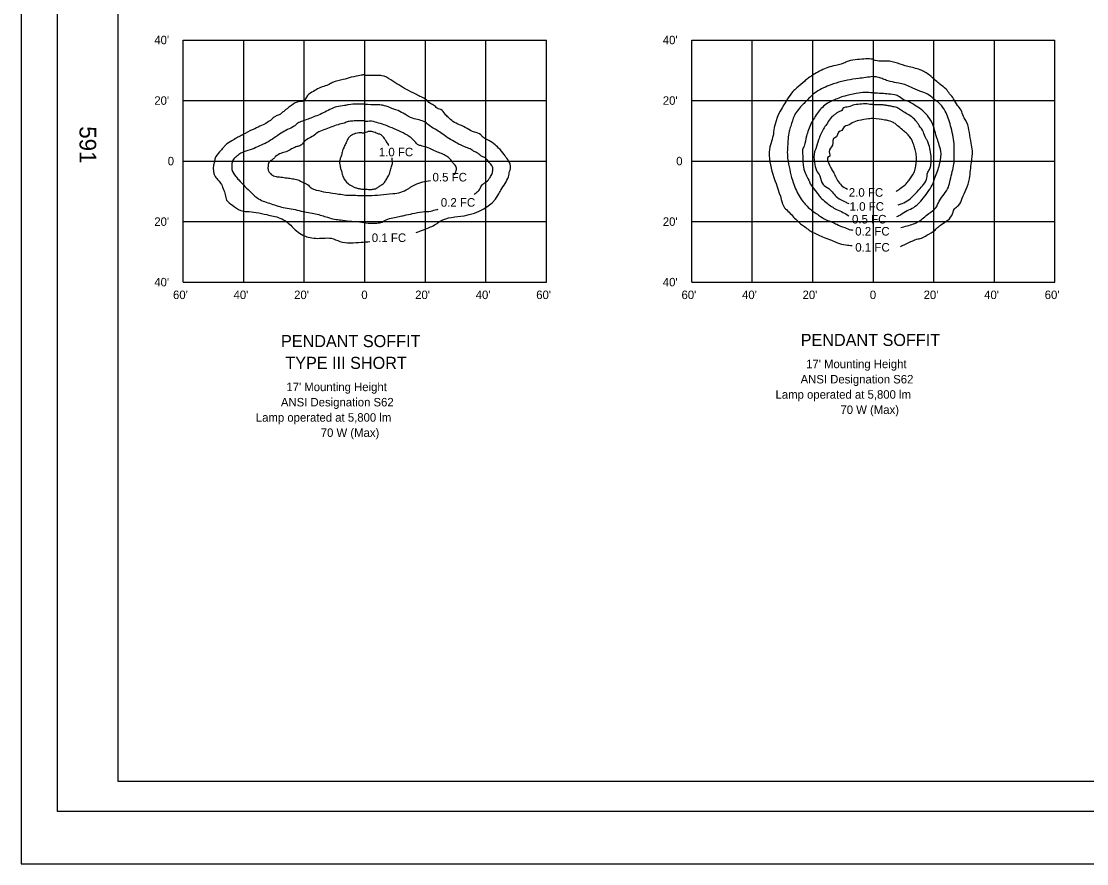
# Model space of a CAD drawing. Extents: x -893 to 867, y -474 to 712.
# Drawn here: x -893 to -13, y -474 to 222 of the extents above; entities that cross this region are included whole.
import ezdxf

# ---------------------------------------------------------------- set-up
doc = ezdxf.new("R2010")
doc.units = 0
for name, color, linetype in [('border_PLOTTING-ELEMENTS', 7, 'Continuous'), ('border_rw_22x34_Cut_Lines', 7, 'Continuous'), ('border_SHEET', 7, 'Continuous'), ('border_WITHIN-BORDER-anno', 7, 'Continuous'), ('es_DETAIL', 7, 'Continuous'), ('es_DETAIL-anno', 7, 'Continuous'), ('es_MISC', 7, 'Continuous')]:
    doc.layers.add(name, color=color, linetype=linetype)

msp = doc.modelspace()

# ---------------------------------------------------------------- linework, layer by layer
at = {"layer": 'border_PLOTTING-ELEMENTS'}
for points in [[(-893.46, -474.04), (866.54, -474.04), (866.54, 711.96), (-893.46, 711.96)], [(-863.46, 668.96), (836.54, 668.96), (836.54, -431.04), (-863.46, -431.04)]]:
    msp.add_lwpolyline(points, close=True, dxfattribs=at)
at = {"layer": 'border_rw_22x34_Cut_Lines'}
msp.add_lwpolyline([(-863.46, 668.96), (836.54, 668.96), (836.54, -431.04), (-863.46, -431.04)], close=True, dxfattribs=at)
at = {"layer": 'border_SHEET'}
for p, q in [((-813.46, -406.05), (-813.46, 643.95)), ((811.54, -406.05), (-813.46, -406.05))]:
    msp.add_line(p, q, dxfattribs=at)
at = {"layer": 'es_DETAIL'}
for points in [[(-189.92, 190.59), (-195.93, 190.79), (-202.68, 190.25), (-210.33, 188.99), (-214.26, 187.18), (-222.7, 184.99), (-228.66, 183.19), (-239.34, 177.63), (-243.41, 175), (-246.35, 172.47), (-252.75, 166.82), (-256.08, 163.85), (-260.45, 157.86), (-270.88, 136.91), (-273.27, 124.34), (-275.06, 118.3), (-275.4, 116.2), (-265.72, 74.75), (-262.99, 67.88), (-259.21, 64.18), (-255.53, 60.13), (-252.06, 56.87), (-249.77, 54.63), (-246.44, 52.24), (-242.67, 49.32), (-239.74, 47.52), (-235.27, 45.57), (-230.3, 43.23), (-224.29, 41.13), (-219.27, 38.85), (-212.47, 37.19), (-207.21, 36.56)], [(-167.34, 35.94), (-164.14, 37.29), (-155.5, 41.28), (-153.91, 41.82), (-149.98, 42.69), (-145.61, 45.13), (-138.71, 49.42), (-137.42, 50.73), (-134.14, 53.46), (-129.47, 56.68), (-124.95, 61.45), (-122.61, 66.86), (-119.38, 69.83), (-116.21, 75.72), (-112.98, 83.08), (-110.39, 91.85), (-109.4, 98.77), (-108.7, 105.63), (-107.86, 114.99), (-108.8, 121.22), (-110.39, 130.09), (-112.33, 138.13), (-115.21, 143.34), (-117.25, 148.45), (-120.08, 152.4), (-123.36, 157.86), (-126.64, 162), (-129.62, 165.75), (-134.78, 169.94), (-138.21, 172.91), (-143.33, 177.34), (-151.12, 181.82), (-161.26, 184.55), (-169.7, 187.23), (-178.49, 188.99), (-183.66, 188.94), (-189.62, 189.91)], [(-609.75, 177.85), (-612.79, 177.27), (-620.94, 175.59), (-627.72, 173.76), (-636.28, 171.35), (-639.88, 169.47), (-644.94, 167.64), (-647.5, 166.58), (-652.14, 163.92), (-656.93, 160.64), (-660.81, 155.81), (-663.75, 155.57), (-670.3, 152.38), (-673.02, 150.4), (-676.68, 147.46), (-680.48, 144.7), (-683.58, 143.31), (-686.9, 140.75), (-690.41, 138.14), (-694.94, 135.87), (-700.7, 133.17), (-708.59, 129.26), (-711.84, 127.47), (-715.54, 125.54), (-719.48, 123.13), (-724.92, 119.51), (-726.75, 117.23), (-729.63, 113.95), (-733.37, 108.78), (-733.99, 105.68), (-734.77, 102.25), (-734.63, 97.51), (-733.97, 94.75), (-731.27, 91.12), (-728.85, 88.21), (-726.7, 83.56), (-725.75, 81), (-724.53, 76.3), (-723.87, 74.22), (-719.07, 69.96), (-712.22, 65.55), (-707.18, 64.77), (-699.4, 63.93), (-690.6, 62.13), (-679.86, 59.36), (-673.97, 56.06), (-666.11, 48.75), (-660.82, 45.26), (-656.38, 43.51), (-644.04, 42.72), (-637.38, 42.61), (-630.31, 40.09), (-612.82, 39.39), (-605.49, 39.85)], [(-567.17, 47.5), (-555.6, 51.94), (-550.97, 54.31), (-547.37, 56.77), (-527.67, 61.25), (-499.5, 78.38), (-497.3, 82.4), (-491.14, 93.47), (-490.11, 97.77), (-489.32, 102.47), (-491.71, 107.6), (-494.55, 111.81), (-499.29, 117.19), (-503.12, 120.63), (-508.81, 124.21), (-512.12, 126.1), (-513.81, 128.09), (-519.18, 130.32), (-525.26, 133.38), (-531.4, 136.39), (-536.95, 139.2), (-540.69, 142.4), (-543.3, 145.16), (-546.93, 148.94), (-549.13, 149.52), (-552.14, 152.04), (-555.55, 153.98), (-560.01, 157.71), (-564.15, 159.84), (-568, 161.88), (-575.35, 165.57), (-581.53, 169.25), (-588.34, 173.52), (-595.55, 176.91), (-598.98, 177.06), (-605.54, 177.12), (-609.66, 177.13)], [(-189.97, 176.22), (-201.99, 174.61), (-211.03, 173.15), (-215.85, 172.08), (-224.74, 169.45), (-230.8, 166.87), (-242.27, 158.93), (-244.61, 156.35), (-247.69, 153.33), (-251.61, 148.94), (-254.89, 144.02), (-257.92, 135.2), (-259.21, 130.97), (-260.45, 118.4), (-260.75, 113.96), (-259.66, 103.93), (-255.09, 86.49), (-249.23, 74.89), (-242.52, 67.3), (-234.92, 61.74), (-228.76, 57.94), (-223.65, 55.94), (-219.97, 54.19), (-213.36, 51.41), (-208.25, 49.66), (-206.68, 49.35)], [(-167.07, 51.45), (-161.75, 52.88), (-156.49, 54.53), (-152.37, 56.43), (-148.24, 59.4), (-143.72, 63.15), (-138.16, 67.64), (-135.18, 73.34), (-131.31, 79.04), (-127.73, 84.93), (-126.19, 90.68), (-124.45, 97.74), (-123.16, 104.03), (-122.91, 108.12), (-122.91, 113.62), (-122.91, 118.84), (-123.71, 126.19), (-125.39, 133.99), (-127.28, 140.47), (-129.57, 146.21), (-133.24, 151.96), (-137.66, 156.2), (-139.9, 157.95), (-144.97, 161.75), (-151.32, 164.24), (-158.82, 167.36), (-163.69, 169.55), (-168.71, 170.81), (-175.66, 172.18), (-179.69, 173.45), (-183.46, 174.86), (-187.48, 175.93), (-189.62, 176.12)], [(-190.07, 162.68), (-196.57, 163.02), (-203.83, 162.19), (-208.99, 161.12), (-213.36, 160.15), (-223.05, 156.39), (-227.42, 154.3), (-231.74, 150.79), (-235.32, 146.85), (-238.4, 142.07), (-241.08, 137.59), (-243.27, 132.09), (-245, 127.02), (-246.89, 118.84), (-248.08, 115.62), (-248.03, 110.9), (-247.98, 107.34), (-247.64, 102.91), (-246.05, 96.67), (-243.76, 91.94), (-240.98, 86.39), (-236.76, 80.79), (-234.52, 77.67), (-232.24, 75.28), (-227.92, 71.53), (-220.22, 66.52), (-214.75, 64.03), (-210.03, 61.3)], [(-170.28, 60.72), (-168.66, 61.35), (-163.1, 64.76), (-157.53, 67.39), (-152.76, 71.05), (-148.44, 75.82), (-143.82, 82.01), (-140.35, 88.15), (-138.41, 93.89), (-136.22, 99.5), (-134.68, 105.05), (-134.24, 107.83), (-133.74, 112.65), (-135.23, 119.62), (-136.97, 124.88), (-138.91, 131.36), (-142.18, 140.03), (-146.16, 145.24), (-151.52, 150.01), (-157.13, 153.57), (-161.36, 156.01), (-164.78, 157.08), (-169.3, 160.15), (-170.74, 160.73), (-177.25, 161.75), (-182.81, 162.19), (-189.42, 162.53)], [(-609.74, 153.37), (-616.3, 153.38), (-623.07, 152.9), (-626.5, 152.23), (-632.98, 151.27), (-637.26, 149.58), (-642.64, 146.88), (-648.1, 144.42), (-653.12, 142.35), (-657.7, 140.66), (-662.42, 139.02), (-665.92, 137.14), (-668.2, 135.11), (-673.47, 132.41), (-678.7, 129.51), (-684.62, 125.55), (-690.64, 121.83), (-696.75, 118.89), (-702.76, 116.33), (-709.74, 113.97), (-712.85, 112.38), (-716.36, 109.67), (-719.04, 106.58), (-719.47, 103.58), (-719.51, 99.37), (-716.3, 93.71), (-713.88, 90.85), (-703.28, 80.15), (-697.46, 75.25), (-687.12, 71.13), (-675.6, 67.68), (-668.9, 66.7), (-662.2, 65.09), (-650.32, 62.76), (-640.46, 59.94), (-634.65, 58.29), (-629.81, 57.84), (-622.62, 56.82), (-614, 56.23), (-607.01, 55.2), (-600.79, 55.15), (-596.47, 55.62), (-591.98, 57.84), (-586.48, 59.58), (-581.37, 60.54), (-577.2, 61.55), (-570.32, 63.04), (-562.17, 64.58), (-555.21, 65.1), (-550.24, 66.4), (-549.09, 66.63)], [(-519.29, 78.92), (-517.85, 80.25), (-514.73, 83.29), (-512.67, 86.87), (-510.45, 88.41), (-506.88, 91.89), (-504.88, 95.42), (-503.97, 98.47), (-504.13, 101.57), (-507.94, 106.31), (-510.17, 108.93), (-512.8, 110.14), (-516.44, 112.9), (-519.36, 114.31), (-521.79, 115.86), (-525.98, 117.75), (-530.81, 119.74), (-534.46, 121.78), (-540.25, 125.08), (-545.89, 128.95), (-550.22, 131.81), (-556.06, 135.45), (-559.84, 138.45), (-570.29, 141.85), (-576.72, 145.1), (-582.31, 148.06), (-589.05, 150.54), (-595.1, 152.53), (-599.55, 152.87), (-610.03, 153.13)], [(-189.97, 153.08), (-192.5, 153.18), (-194.98, 153.67), (-200.9, 153.33), (-206.66, 152.64), (-211.38, 150.94), (-211.53, 150.94), (-215.25, 148.94), (-215.25, 148.89), (-218.78, 146.9), (-220.71, 145.43), (-222.8, 143.88), (-225.33, 141.2), (-228.41, 136.67), (-230.85, 132.96), (-234.97, 123.95), (-237.3, 116.64), (-238.25, 114.11), (-238.3, 105.24), (-236.66, 98.72), (-233.93, 94.14), (-231.25, 87.12), (-226.58, 83.66), (-219.42, 76.31), (-212.97, 72.75), (-210.05, 71.26)], [(-169.06, 70.25), (-163, 72.7), (-157.88, 76.6), (-152.12, 82.54), (-148.14, 87.12), (-145.41, 92.63), (-144.92, 96.48), (-143.38, 99.35), (-142.33, 102.52), (-141.89, 107.19), (-142.38, 113.82), (-143.82, 119.81), (-145.02, 123.07), (-146.41, 125.31), (-148.34, 130.38), (-151.82, 135.84), (-154.5, 139.73), (-159.27, 143.83), (-163.74, 146.46), (-167.32, 148.65), (-170.4, 150.6), (-172.53, 151.09), (-175.86, 151.82), (-178.99, 152.4), (-181.72, 152.74), (-185.05, 152.94), (-189.07, 152.94), (-190.07, 153.08)], [(-189.62, 141.59), (-193.44, 141.29), (-201.74, 139.88), (-207.06, 138.03), (-212.32, 135.4), (-212.52, 135.4), (-217.09, 130.97), (-217.14, 130.97), (-221.46, 125.7), (-221.51, 125.7), (-223.55, 119.52), (-226.08, 114.11), (-226.23, 110.07), (-226.28, 110.07), (-225.38, 101.79), (-223.45, 98.47), (-219.17, 90.48), (-216, 86.29), (-211.06, 83.2)], [(-170.86, 81.36), (-169.55, 82.25), (-165.28, 85.32), (-161.9, 88.44), (-159.52, 91.56), (-157.28, 94.72), (-155.35, 98.62), (-154.45, 103.39), (-154.15, 106.85), (-154.15, 110.12), (-154.8, 114.94), (-156.04, 118.69), (-157.43, 122.83), (-159.32, 125.9), (-161.56, 128.63), (-164.64, 131.45), (-168.96, 134.91), (-171.79, 137.35), (-174.42, 138.81), (-180.23, 140.32), (-189.62, 141.44)], [(-610.39, 139.68), (-614.35, 139.68), (-619.75, 139.45), (-623.47, 139.02), (-626.77, 137.81), (-631.78, 136.47), (-637.68, 134.54), (-643.44, 132.08), (-649.06, 129.71), (-653.11, 126.62), (-659.03, 123.24), (-661.11, 120.78), (-663.29, 119.09), (-666.68, 118.08), (-670.18, 116.44), (-674.81, 114.17), (-679.04, 112.77), (-683.38, 110.21), (-685.51, 108.14), (-687.79, 106.4), (-688.88, 105.09), (-689.53, 103.45), (-689.71, 100.88), (-689.71, 100.54), (-689.44, 99), (-688.43, 96.87), (-686.98, 95.36), (-682.99, 93.62), (-679.12, 93.18), (-676.48, 92.79), (-672.81, 92.4), (-668.41, 91.62), (-664.16, 90.59), (-661.77, 89.24), (-657.15, 87.05), (-654.09, 84.24), (-649.8, 82.5), (-641.79, 80.74), (-631.22, 79.18), (-625.3, 78.35), (-618.64, 78.15), (-612.72, 77.95), (-606.2, 77.94), (-596.79, 78.56), (-586.69, 79.56), (-580.06, 80.62), (-574.05, 83.42), (-571.73, 85.11), (-565.08, 88.1), (-561.88, 89.2), (-555.39, 90.44)], [(-535.68, 95.12), (-535.35, 95.65), (-534.08, 99.52), (-535.17, 103.06), (-536.67, 104.61), (-538.7, 107.41), (-541.41, 109.79), (-545.25, 112.16), (-549.59, 113.86), (-554.47, 116.05), (-560.27, 118.28), (-562.23, 118.81), (-565.16, 119.64), (-568.45, 122.5), (-571.7, 125.75), (-574.52, 127.73), (-589.09, 134.52), (-593.67, 136.42), (-599.77, 138.21), (-605.93, 139.29), (-609.99, 139.87), (-609.99, 139.97)], [(-609.77, 129.52), (-611.53, 129.57), (-614.67, 129.62), (-617.02, 129.29), (-619.53, 128.42), (-623.09, 125.67), (-624.74, 122.43), (-626.45, 118.95), (-627.81, 115.85), (-628.83, 111.88), (-629.75, 109.03), (-630.51, 106.61), (-630.17, 102.45), (-629.47, 99.45), (-628.57, 96.69), (-628.1, 94.66), (-627.44, 92.92), (-623.58, 87.88), (-622.07, 86.81), (-620.03, 85.65), (-617.93, 84.63), (-615.25, 83.85), (-612.26, 83.32), (-608.59, 83.17), (-606.73, 82.97), (-603.35, 83.11), (-599.96, 83.93), (-597.98, 85.38), (-595.27, 87.17), (-593.04, 89.39), (-591.19, 92.58), (-589.39, 95.72), (-588.73, 98.04), (-587.8, 101.91), (-586.88, 105.4), (-587.05, 107.48), (-587.14, 108.98)], [(-589.86, 119.09), (-590.23, 120.06), (-592.21, 123.01), (-594.86, 126.79), (-596.85, 128.24), (-599.29, 129.17), (-603.19, 130.62), (-604.51, 130.87), (-609.13, 130.05)]]:
    msp.add_spline(points, degree=3, dxfattribs=at)
at = {"layer": 'es_MISC'}
for p, q in [((-759.68, 6.4), (-759.68, 206.4)), ((-759.68, 206.4), (-459.68, 206.4)), ((-709.68, 6.4), (-709.68, 206.4)), ((-659.68, 6.4), (-659.68, 206.4)), ((-609.68, 6.4), (-609.68, 206.4)), ((-559.68, 6.4), (-559.68, 206.4)), ((-509.68, 6.4), (-509.68, 206.4)), ((-459.68, 6.4), (-459.68, 206.4)), ((-339.68, 6.4), (-339.68, 206.4)), ((-339.68, 206.4), (-39.68, 206.4)), ((-289.68, 6.4), (-289.68, 206.4)), ((-239.68, 6.4), (-239.68, 206.4)), ((-189.68, 6.4), (-189.68, 206.4)), ((-139.68, 6.4), (-139.68, 206.4)), ((-89.68, 6.4), (-89.68, 206.4)), ((-39.68, 6.4), (-39.68, 206.4)), ((-759.68, 156.4), (-459.68, 156.4)), ((-339.68, 156.4), (-39.68, 156.4)), ((-759.68, 106.4), (-459.68, 106.4)), ((-339.68, 106.4), (-39.68, 106.4)), ((-759.68, 56.4), (-459.68, 56.4)), ((-339.68, 56.4), (-39.68, 56.4)), ((-759.68, 6.4), (-459.68, 6.4)), ((-339.68, 6.4), (-39.68, 6.4))]:
    msp.add_line(p, q, dxfattribs=at)

# ---------------------------------------------------------------- texts
at = {"layer": 'border_WITHIN-BORDER-anno'}
msp.add_text('591', height=13.779, rotation=270, dxfattribs=at).set_placement((-845.36, 135.16))
at = {"layer": 'es_DETAIL-anno'}
for s, height, p in [("40'", 7, (-783.59, 202.9)), ("40'", 7, (-363.59, 202.9)), ("20'", 7, (-783.59, 152.9)), ("20'", 7, (-363.59, 152.9)), ('1.0 FC', 7.087, (-598.19, 110.33)), ('0', 7, (-772.51, 102.9)), ('0', 7, (-352.51, 102.9)), ('0.5 FC', 7.087, (-553.81, 89.55)), ('2.0 FC', 7.087, (-209.97, 76.94)), ('0.2 FC', 7.087, (-546.98, 68.71)), ('1.0 FC', 7.087, (-209.29, 65.36)), ('0.5 FC', 7.087, (-207.32, 54.84)), ("20'", 7, (-783.59, 52.9)), ("20'", 7, (-363.59, 52.9)), ('0.1 FC', 7.087, (-604, 39.54)), ('0.2 FC', 7.087, (-204.67, 44.87)), ('0.1 FC', 7.087, (-204.61, 31.61)), ("40'", 7, (-783.59, 2.9)), ("40'", 7, (-363.59, 2.9)), ("60'", 7, (-768.13, -7.6)), ("40'", 7, (-718.13, -7.6)), ("20'", 7, (-668.13, -7.6)), ('0', 7, (-612.6, -7.6)), ("20'", 7, (-568.13, -7.6)), ("40'", 7, (-518.13, -7.6)), ("60'", 7, (-468.13, -7.6)), ("60'", 7, (-348.13, -7.6)), ("40'", 7, (-298.13, -7.6)), ("20'", 7, (-248.13, -7.6)), ('0', 7, (-192.6, -7.6)), ("20'", 7, (-148.13, -7.6)), ("40'", 7, (-98.13, -7.6)), ("60'", 7, (-48.13, -7.6)), ('PENDANT SOFFIT', 10, (-678.96, -47.31)), ('PENDANT SOFFIT', 10, (-249.69, -46.34)), ('TYPE III SHORT', 10, (-675.37, -65.31)), ("17' Mounting Height", 7, (-245.23, -64.7)), ('ANSI Designation S62', 7, (-249.76, -77.3)), ("17' Mounting Height", 7, (-674.5, -83.68)), ('Lamp operated at 5,800 lm', 7, (-270.46, -89.9)), ('ANSI Designation S62', 7, (-679.03, -96.28)), ('70 W (Max)', 7, (-216.86, -102.5)), ('Lamp operated at 5,800 lm', 7, (-699.73, -108.88)), ('70 W (Max)', 7, (-646.12, -121.48))]:
    msp.add_text(s, height=height, dxfattribs=at).set_placement(p)

doc.saveas('drawing.dxf')
